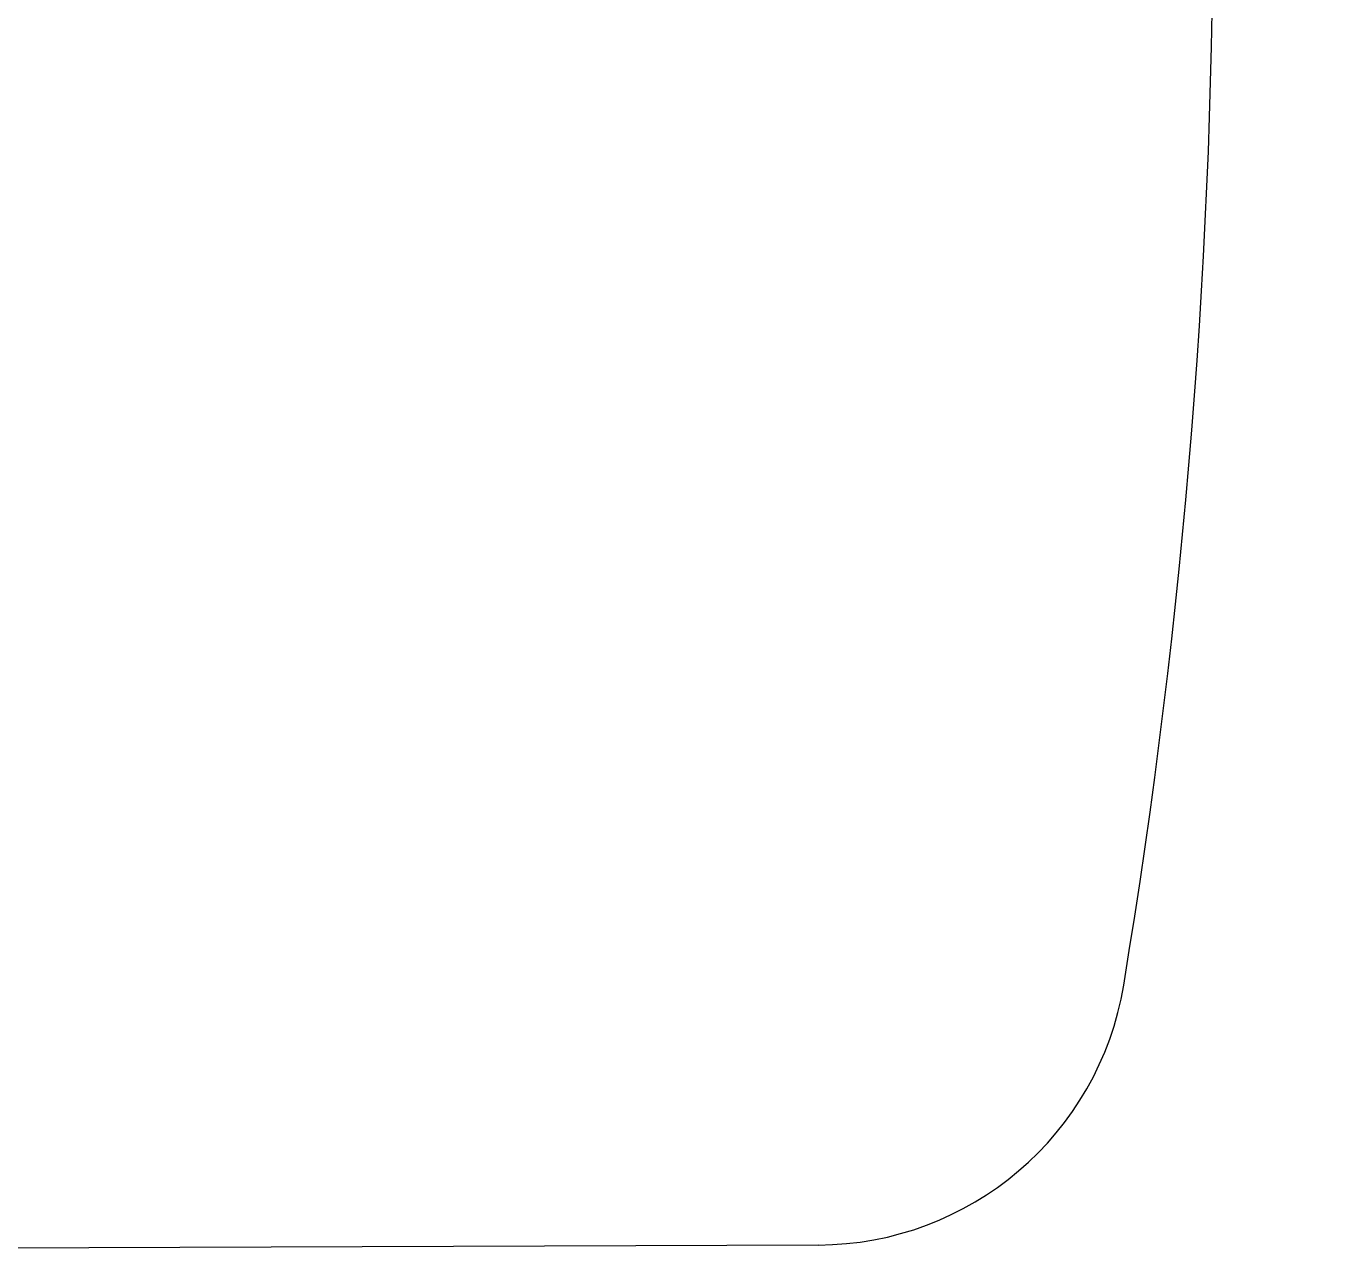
# Model space of a CAD drawing. Extents: x -178977 to 231842, y -29287 to 19916.
# Drawn here: x 40185.6 to 40396.5, y -1.4 to 196.3 of the extents above; entities that cross this region are included whole.
import ezdxf
from ezdxf import colors
from ezdxf.entities.mleader import LeaderData, LeaderLine
from ezdxf.math import Vec2, Vec3

# ---------------------------------------------------------------- set-up
doc = ezdxf.new("R2010")
doc.units = 0
doc.header["$LTSCALE"] = 0.25
doc.linetypes.add('DASHDOT', pattern=[25.4, 12.7, -6.35, 0, -6.35])
for name, color, linetype, lineweight in [('01-First Floor-FUR$0$LOADING', 253, 'Continuous', 5), ('E-LITE-CIRC', 6, 'Continuous', 25), ('E-LITE-CLNG-CNDT', 6, 'DASHDOT', 35)]:
    doc.layers.add(name, color=color, linetype=linetype, lineweight=lineweight)
doc.styles.add('DC_SIMPLEX', font='SIMPLEX.shx', dxfattribs={"width": 0.7})

# ---------------------------------------------------------------- blocks, each defined once
blk = doc.blocks.new('01-First Floor-FUR$0$GF21018-P')
at = {"color": 0}
blk.add_line((0.22049, 0.47563), (0.22049, 0.0675), dxfattribs=at)
for centre, radius, start, end in [((-0.0001, -0.52948), 1.06948, 80.36712, 99.63288), ((0.17049, 0.47563), 0.05, 0, 80.3671)]:
    blk.add_arc(centre, radius, start, end, dxfattribs=at)
blk = doc.blocks.new('01-First Floor-FUR')
at = {"layer": '01-First Floor-FUR$0$LOADING', "extrusion": (-7.78658e-06, 3.16518e-06, 1), "xscale": 1000.000000000004, "yscale": 1000.000000000004, "zscale": 1000.000000000004, "rotation": 270.2204152971468}
blk.add_blockref('01-First Floor-FUR$0$GF21018-P', (39836.58, 218.85, -0.41), dxfattribs=at)
blk = doc.blocks.new('ARR0W')
at = {"color": 45}
blk.add_ellipse((0, 0), major_axis=(0.4, 0), ratio=0.4, dxfattribs=at)
at = {"color": 45, "ltscale": 0.5}
blk.add_solid([(-1.4, 0.1667), (-0.4, 0), (-1.4, -0.1667)], dxfattribs=at)

msp = doc.modelspace()

# ---------------------------------------------------------------- block references
at = {"layer": 'E-LITE-CLNG-CNDT'}
msp.add_blockref('01-First Floor-FUR', (0, 0), dxfattribs=at)

# ---------------------------------------------------------------- leaders
at = {"layer": 'E-LITE-CIRC'}
ml = msp.add_multileader_mtext('Standard', dxfattribs=at)
ml.set_content('{\\Fdc_el_romans|c0;\\W0.8;TO\\Fromans|c0; \\Fsimplex|c0;PP-\\Fdc_el_romans|c0;F1\\Fsimplex|c0;/M47}', color=256, style='DC_SIMPLEX')
ml.set_leader_properties()
ml.set_arrow_properties(name='ARR0W')
ml.build(insert=Vec2(0, 0))
ml.multileader.update_dxf_attribs({"dogleg_length": 200, "arrow_head_size": 140, "scale": 100})
ctx = ml.context
ctx.base_point, ctx.scale, ctx.char_height, ctx.arrow_head_size, ctx.landing_gap_size, ctx.plane_origin, ctx.plane_x_axis, ctx.plane_y_axis = Vec3(26205.31, 1055.68, 0), 100, 200, 140, 140, Vec3(12871.92, -6258.46, 0), Vec3(1, -0.000001, 0), Vec3(0.000001, 1, 0)
notes = []
notes.append((ctx, [(1, (1, 1, 0), (26096.52, 1055.68, 0), (1, -0.000001, 0), 108.79, [(0, [(25215.56, 97, 0)], 0, [])])]))
ctx.mtext.insert, ctx.mtext.text_direction, ctx.mtext.rotation, ctx.mtext.width, ctx.mtext.flow_direction = Vec3(26345.31, 1189.02, 0), Vec3(1, -0.000001, 0), 6.283185, 1876.98, 5
for ctx, leaders in notes:
    for number, flags, end, landing, length, lines in leaders:
        leader = LeaderData()
        leader.index, (leader.has_last_leader_line, leader.has_dogleg_vector, leader.attachment_direction) = number, flags
        leader.last_leader_point, leader.dogleg_vector, leader.dogleg_length = Vec3(end), Vec3(landing), length
        for number, points, colour, breaks in lines:
            line = LeaderLine()
            line.index, line.vertices, line.color, line.breaks = number, Vec3.list(points), colors.encode_raw_color(colour), breaks
            leader.lines.append(line)
        ctx.leaders.append(leader)

doc.saveas('drawing.dxf')
